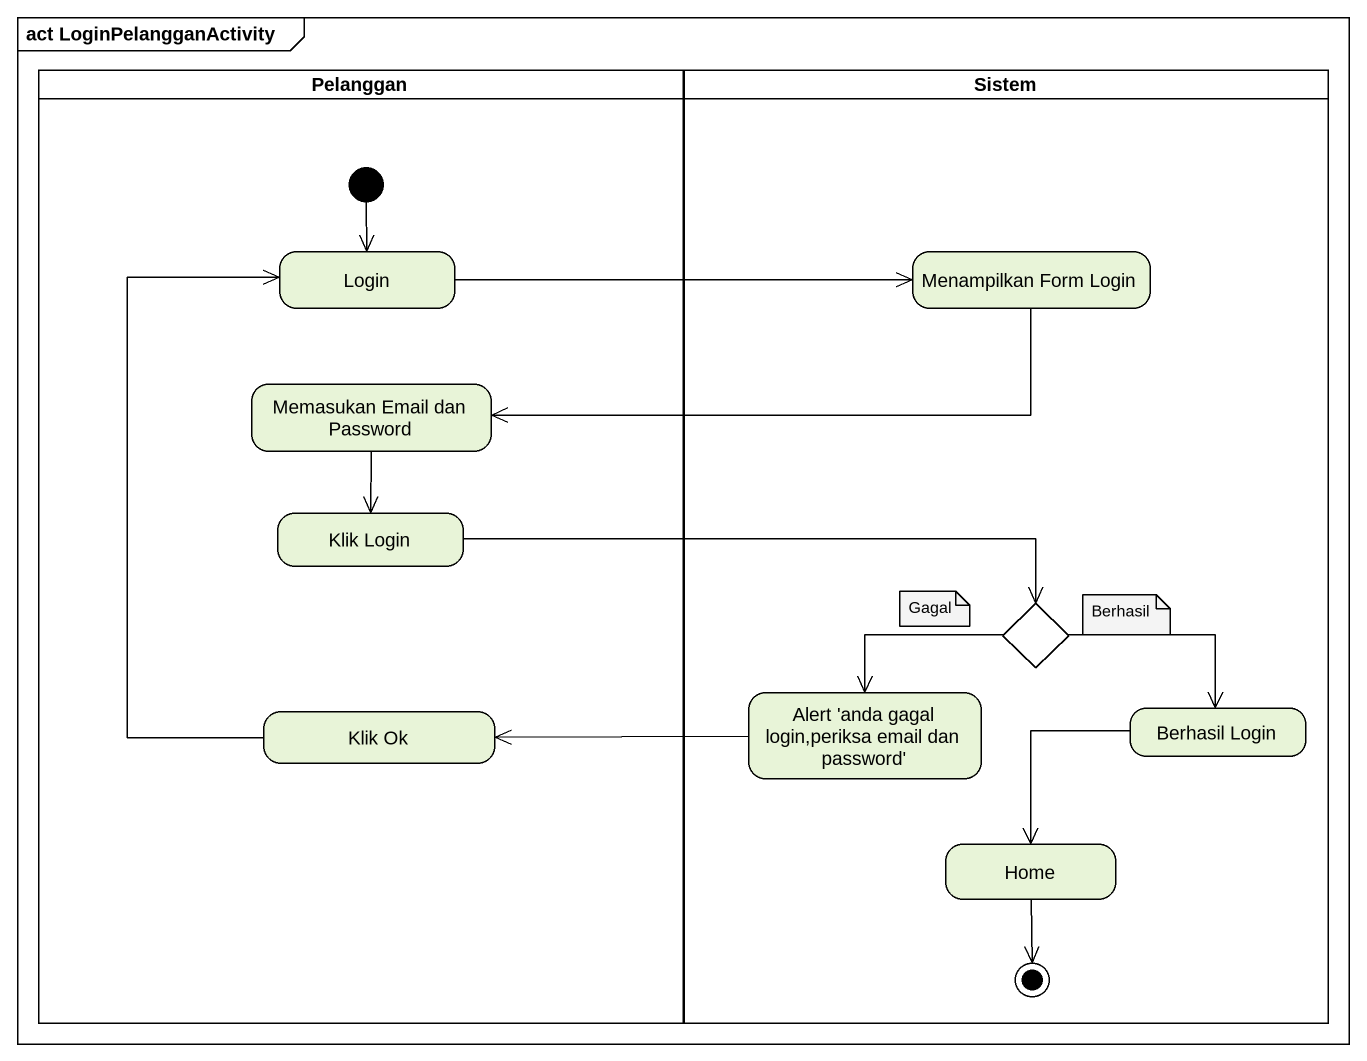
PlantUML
@startuml
mainframe act LoginPelangganActivity
hide empty description
state Pelanggan <<partition>> {
  state Login
  state "Memasukan Email dan Password" as Memasukan_Email_dan_Password
  state "Klik Login" as Klik_Login
  state "Klik Ok" as Klik_Ok
  [*] --> Login
}
state Sistem <<partition>> {
  state "Menampilkan Form Login" as Menampilkan_Form_Login
  state choice1 <<choice>>
  state "Alert 'anda gagal login,periksa email dan password'" as Alert_anda_gagal_login
  state "Berhasil Login" as Berhasil_Login
  state Home
  Home --> [*]
}
Login -right-> Menampilkan_Form_Login
Menampilkan_Form_Login -left-> Memasukan_Email_dan_Password
Memasukan_Email_dan_Password --> Klik_Login
Klik_Login -right-> choice1
choice1 -left-> Alert_anda_gagal_login
choice1 -right-> Berhasil_Login
Klik_Ok -up-> Login
Alert_anda_gagal_login -left-> Klik_Ok
Berhasil_Login --> Home
note as N1
  Gagal
end note
note as N2
  Berhasil
end note
@enduml
